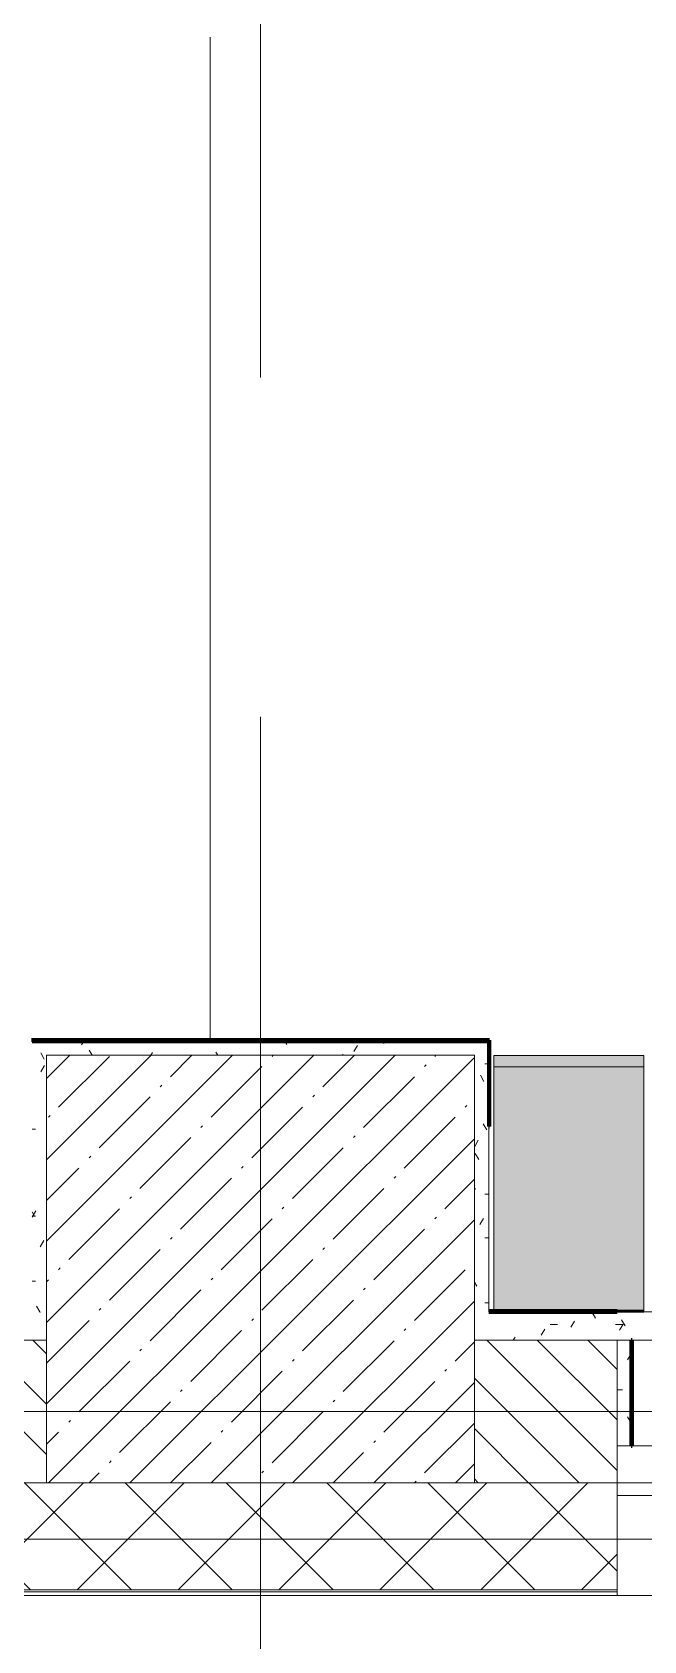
# Model space of a CAD drawing. Header units: millimetres. Extents: x -5426 to 189269, y -8553 to 29000.
# Drawn here: x 21890 to 22747, y -322 to 1936 of the extents above; entities that cross this region are included whole.
import ezdxf

# ---------------------------------------------------------------- set-up
doc = ezdxf.new("R2010")
doc.units = ezdxf.units.MM
doc.linetypes.add('Осевая', pattern=[3175, 635, -476.25, 1587.5, -476.25])
for name, color, linetype, lineweight in [('A-GLAZ', 7, 'Continuous', 9), ('A-GLAZ-1', 7, 'Continuous', 13), ('A-WALL', 7, 'Continuous', 9), ('A-WALL-IDEN', 7, 'Continuous', 9), ('I-WALL', 7, 'Continuous', 9), ('S-COLS', 7, 'Continuous', 9), ('Оси', 7, 'Continuous', 9), ('Оси-2', 7, 'Осевая', 9)]:
    doc.layers.add(name, color=color, linetype=linetype, lineweight=lineweight)
for name, color, linetype, lineweight, true_color in [('A-WALL-1', 7, 'Continuous', 9, 0xc0c0c0), ('A-WALL-3', 7, 'Continuous', 9, 0xff80c0), ('I-WALL-13', 7, 'Continuous', 53, 0xeaa7bf), ('I-WALL-17', 7, 'Continuous', 80, 0xffd2ff), ('I-WALL-3', 7, 'Continuous', 9, 0xc0c0c0), ('I-WALL-6', 7, 'Continuous', 80, 0xff80c0), ('S-WALL-ANLY', 7, 'Continuous', 13, 0x008040), ('S-WALL-ANLY-1', 7, 'Continuous', 5, 0x008040), ('Знаки-2', 9, 'Continuous', 9, 0x808080), ('Знаки-3', 7, 'Continuous', 9, 0xc1bbaf), ('Знаки-5', 7, 'Continuous', 9, 0xaba79f)]:
    doc.layers.add(name, color=color, linetype=linetype, lineweight=lineweight, true_color=true_color)
doc.layers.add('Знаки-4', color=7, linetype='Continuous', lineweight=9, transparency=0.5)
pattern_1 = [(0, (0, 0), (121.92, 30.48), [10.058, -81.382, 10.058, -81.382, -487.68]), (0, (0, 0), (121.92, 30.48), [-182.88, 10.058, -172.822, 10.058, -81.382, -213.36]), (0, (0, 0), (121.92, 30.48), [-457.2, 10.058, -50.902, 10.058, -142.342]), (120, (45.72, 15.24), (-87.356454, 90.345817), [10.058, -81.382, 10.058, -81.382, -487.68]), (120, (45.72, 15.24), (-87.356454, 90.345817), [-182.88, 10.058, -172.822, 10.058, -81.382, -213.36]), (120, (45.72, 15.24), (-87.356454, 90.345817), [-457.2, 10.058, -50.902, 10.058, -142.342]), (240, (60.96, 76.2), (-34.563546, -120.825817), [10.058, -81.382, 10.058, -81.382, -487.68]), (240, (60.96, 76.2), (-34.563546, -120.825817), [-182.88, 10.058, -172.822, 10.058, -81.382, -213.36]), (240, (60.96, 76.2), (-34.563546, -120.825817), [-457.2, 10.058, -50.902, 10.058, -142.342])]

# ---------------------------------------------------------------- blocks, each defined once
blk = doc.blocks.new('120_Окно_СКБ_2Ст - 120_Окно_СКБ_2Ст 2100х2500 _мал створка СЛЕВА_-V23-План отделки стен 3 этажа в осях 1-12')
at = {"layer": 'A-GLAZ'}
for p, q in [((1050, -57), (-1050, -57)), ((-930, -107), (-270, -107)), ((-100, -107), (930, -107)), ((-1030, -127), (-1000, -127)), ((-270, -117), (-930, -117)), ((-200, -127), (-170, -127)), ((930, -117), (-100, -117)), ((1000, -127), (1003.9, -127)), ((1004.1, -127), (1008.2, -127)), ((1008.8, -127), (1012.4, -127)), ((1012.4, -127), (1030, -127))]:
    blk.add_line(p, q, dxfattribs=at)
at = {"layer": 'A-GLAZ-1'}
for p, q in [((-1050, -127), (-1050, -57)), ((-1050, -57), (-980, -57)), ((-980, -57), (-980, -127)), ((-220, -127), (-220, -57)), ((-220, -57), (-150, -57)), ((-150, -57), (-150, -127)), ((980, -127), (980, -57)), ((980, -57), (1050, -57)), ((1050, -57), (1050, -127)), ((-220, -87), (-980, -87)), ((-980, -87), (-980, -127)), ((-930, -137), (-930, -87)), ((-270, -137), (-270, -87)), ((-220, -127), (-220, -87)), ((980, -87), (-150, -87)), ((-150, -87), (-150, -127)), ((-100, -137), (-100, -87)), ((930, -137), (930, -87)), ((980, -127), (980, -87)), ((-980, -127), (-1050, -127)), ((-980, -127), (-1000, -127)), ((-1000, -127), (-1000, -137)), ((-150, -127), (-220, -127)), ((-200, -127), (-220, -127)), ((-200, -137), (-200, -127)), ((-150, -127), (-170, -127)), ((-170, -127), (-170, -137)), ((1050, -127), (980, -127)), ((1000, -127), (980, -127)), ((1000, -137), (1000, -127)), ((-1000, -137), (-200, -137)), ((-200, -137), (-1000, -137)), ((-170, -137), (1000, -137)), ((1000, -137), (-170, -137))]:
    blk.add_line(p, q, dxfattribs=at)
blk = doc.blocks.new('BSC_Колонна _Прямоугольная - 600х600-V27-План отделки стен 3 этажа в осях 1-12')
at = {"layer": 'S-COLS'}
h = blk.add_hatch(dxfattribs=at)
h.set_pattern_fill('FP_28', color=256, style=0, pattern_type=2)
h.set_pattern_definition([(45, (-22210, -200), (-57.02463, 57.02463), []), (45, (-22152.975, -200), (-57.02463, 57.02463), [100.806, -20.161, 3.353, -16.808])])
h.paths.add_polyline_path([(-300, -300), (300, -300), (300, 300), (-300, 300), (-300, 61.2)])
for p, q in [((300, 300), (-300, 300)), ((-300, 300), (-300, -300)), ((300, -300), (300, 300)), ((-300, -300), (300, -300))]:
    blk.add_line(p, q, dxfattribs=at)
blk = doc.blocks.new('Зашивка без перфорации М3 - М3_14-30988463-План отделки стен 3 этажа в осях 1-12')
at = {"layer": 'Знаки-4'}
for points in [[(-219.8, 180), (-430, 180), (-430, -179.9), (-219.8, -179.9), (-219.8, 58.8)], [(-430, -163.9), (-430, -179.9), (-220, -179.9), (-220, -163.9), (-405.6, -163.9)]]:
    blk.add_hatch(color=256, dxfattribs=at).paths.add_polyline_path(points)
at = {"layer": 'Знаки-2'}
for p, q in [((-430, 180), (-430, -179.9)), ((-219.8, -179.9), (-219.8, 180)), ((-430, -179.9), (-219.8, -179.9))]:
    blk.add_line(p, q, dxfattribs=at)
at = {"layer": 'Знаки-3'}
for p, q in [((-220, -163.9), (-430, -163.9)), ((-430, -163.9), (-430, -179.9)), ((-430, -179.9), (-220, -179.9)), ((-220, -163.9), (-220, -179.9))]:
    blk.add_line(p, q, dxfattribs=at)
at = {"layer": 'Знаки-5'}
for p, q in [((-430, -179.9), (-430, 180)), ((-219.8, 180), (-219.8, -179.9)), ((-430, -163.9), (-220, -163.9)), ((-430, -163.9), (-430, -179.9)), ((-219.8, -179.9), (-430, -179.9)), ((-220, -179.9), (-430, -179.9)), ((-220, -179.9), (-220, -163.9))]:
    blk.add_line(p, q, dxfattribs=at)

msp = doc.modelspace()

# ---------------------------------------------------------------- hatches: boundary and pattern name
at = {"layer": 'A-WALL'}
h = msp.add_hatch(dxfattribs=at)
h.set_pattern_fill('FP_9', color=256, style=0, pattern_type=2)
h.set_pattern_definition([(135, (0, 0), (-35.35534, -35.35534), [])])
h.paths.add_polyline_path([(38540, -100), (38540, 100), (38490, 100), (38490, -100)])
h.paths.add_polyline_path([(37990, -100), (37990, 100), (37423, 100), (37423, -100), (37885.8, -100)])
h.paths.add_polyline_path([(33866.7, -100), (33870, -100), (33870, 100), (33610, 100), (33610, -100)])
h.paths.add_polyline_path([(32110, -100), (32110, 100), (30882.8, 100), (30882.8, -100), (32039.9, -100)])
h.paths.add_polyline_path([(35970, -100), (36523, -100), (36523, 100), (35970, 100), (35970, 22.2)])
h.paths.add_polyline_path([(25097.9, -100), (25560, -100), (25560, 100), (24810, 100), (24810, -100)])
h.paths.add_polyline_path([(21610, -100), (21910, -100), (21910, 100), (21610, 100), (21610, 22.2)])
h.paths.add_polyline_path([(20710, -100), (20710, 100), (19360, 100), (19360, -100), (20348.1, -100)])
h.paths.add_polyline_path([(26160, -100), (26409.7, -100), (26409.7, 100), (26160, 100), (26160, -41.2)])
h.paths.add_polyline_path([(22510, -100), (22710, -100), (22710, 100), (22510, 100), (22510, -50)])
h.paths.add_polyline_path([(29982.8, -100), (29982.8, 100), (29809.7, 100), (29809.7, -100), (29847.7, -100)])
h.paths.add_polyline_path([(12160, -100), (12160, 100), (12010, 100), (12010, -100)])
h.paths.add_polyline_path([(10483.1, -100), (11110, -100), (11110, 100), (10359.7, 100), (10359.7, -100)])
h.paths.add_polyline_path([(14860, -100), (15610, -100), (15610, 100), (14860, 100), (14860, 22.2)])
h.paths.add_polyline_path([(16510, -100), (17260, -100), (17260, 100), (16510, 100), (16510, 22.2)])
h.paths.add_polyline_path([(7660, -100), (7660, 100), (6830, 100), (6830, -100), (7194.8, -100)])
h = msp.add_hatch(dxfattribs=at)
h.set_pattern_fill('FP_11', color=256, style=0, pattern_type=2)
h.set_pattern_definition([(45, (0, 0), (-70.71068, 70.71068), []), (135, (0, 0), (-70.71068, -70.71068), [])])
h.paths.add_polyline_path([(35970, -250), (36523, -250), (36523, -100), (35970, -100), (35970, -216.8)])
h.paths.add_polyline_path([(33870, -250), (33870, -100), (33010, -100), (33010, -250), (33501.4, -250)])
h.paths.add_polyline_path([(32039.9, -250), (32110, -250), (32110, -100), (30882.8, -100), (30882.8, -250), (31309.2, -250)])
h.paths.add_polyline_path([(38987.7, -250), (38987.7, -100), (37423, -100), (37423, -250), (38616.5, -250)])
h.paths.add_polyline_path([(29982.8, -250), (29982.8, -100), (29209.7, -100), (29209.7, -250), (29847.7, -250)])
h.paths.add_polyline_path([(21809.6, -250), (22710, -250), (22710, -100), (21610, -100), (21610, -250)])
h.paths.add_polyline_path([(26194, -250), (26409.7, -250), (26409.7, -100), (24810, -100), (24810, -250), (25463.3, -250)])
h.paths.add_polyline_path([(15610, -250), (15610, -100), (14860, -100), (14860, -250), (15232.9, -250)])
h.paths.add_polyline_path([(12760, -250), (12760, -100), (12010, -100), (12010, -250), (12310, -250)])
h.paths.add_polyline_path([(20710, -250), (20710, -100), (19360, -100), (19360, -250), (20348.1, -250)])
h.paths.add_polyline_path([(16510, -250), (17260, -250), (17260, -100), (16510, -100), (16510, -216.8)])
h.paths.add_polyline_path([(8259.7, -250), (8259.7, -100), (6830, -100), (6830, -250), (7925.5, -250)])
h.paths.add_polyline_path([(11110, -250), (11110, -100), (10359.7, -100), (10359.7, -250), (10848.5, -250)])
h.paths.add_polyline_path([(3730, -250), (3730, -100), (-260, -100), (-260, -250), (3541.1, -250)])
at = {"layer": 'I-WALL'}
h = msp.add_hatch(dxfattribs=at)
h.set_pattern_fill('FP_36', color=256, style=0, pattern_type=2)
h.set_pattern_definition(pattern_1)
h.paths.add_polyline_path([(21890, 140), (21910, 140), (21910, 520), (21890, 520), (21890, 141)])
h = msp.add_hatch(dxfattribs=at)
h.set_pattern_fill('FP_36', color=256, style=0, pattern_type=2)
h.set_pattern_definition(pattern_1)
h.paths.add_polyline_path([(22530, 500), (22530, 520), (21910, 520), (21910, 500), (22510, 500)])
h = msp.add_hatch(dxfattribs=at)
h.set_pattern_fill('FP_36', color=256, style=0, pattern_type=2)
h.set_pattern_definition(pattern_1)
h.paths.add_polyline_path([(22510, 100), (22530, 100), (22530, 500), (22510, 500), (22510, 261.2)])
h = msp.add_hatch(dxfattribs=at)
h.set_pattern_fill('FP_36', color=256, style=0, pattern_type=2)
h.set_pattern_definition(pattern_1)
h.paths.add_polyline_path([(19360, 100), (20710, 100), (20710, 140), (19360, 140)])
h.paths.add_polyline_path([(21910, 100), (21910, 140), (21610, 140), (21610, 100), (21809.6, 100)])
h = msp.add_hatch(dxfattribs=at)
h.set_pattern_fill('FP_36', color=256, style=0, pattern_type=2)
h.set_pattern_definition(pattern_1)
h.paths.add_polyline_path([(24549.8, 100), (24830.7, 100), (24830.7, 140), (22530, 140), (22530, 100), (24367.2, 100)])
h = msp.add_hatch(dxfattribs=at)
h.set_pattern_fill('FP_36', color=256, style=0, pattern_type=2)
h.set_pattern_definition(pattern_1)
h.paths.add_polyline_path([(22710, -48), (22730, -48), (22730, 100), (22710, 100), (22710, 22.2)])

# ---------------------------------------------------------------- linework, layer by layer
at = {"layer": 'A-WALL'}
for p, q in [((21910, 100), (21610, 100)), ((22510, 100), (22710, 100)), ((21610, -250), (22710, -250)), ((21610, -253), (22710, -253))]:
    msp.add_line(p, q, dxfattribs=at)
at = {"layer": 'A-WALL-1'}
for p, q in [((22710, -258), (22710, -48)), ((12010, -100), (21910, -100)), ((22510, -100), (25560, -100)), ((12010, -258), (29982.8, -258))]:
    msp.add_line(p, q, dxfattribs=at)
at = {"layer": 'A-WALL-3'}
msp.add_line((22530, 141), (22530, 140), dxfattribs=at)
at = {"layer": 'A-WALL-IDEN'}
msp.add_line((22139.7, 520.5), (22139.7, 1928.9), dxfattribs=at)
at = {"layer": 'I-WALL-13'}
msp.add_line((22710, 141), (22747.4, 141), dxfattribs=at)
at = {"layer": 'I-WALL-17'}
for p, q in [((22731, 100), (22730, 100)), ((22730, 100), (22730, -48)), ((22731, -48), (22731, 100)), ((22730, -48), (22731, -48))]:
    msp.add_line(p, q, dxfattribs=at)
at = {"layer": 'I-WALL-3'}
for p, q in [((22530, 141), (22530, 400)), ((24830.7, 140), (22710, 140)), ((22730, 100), (22710, 100)), ((22710, 100), (22710, -48)), ((24810, 100), (22731, 100)), ((22710, -48), (22730, -48))]:
    msp.add_line(p, q, dxfattribs=at)
at = {"layer": 'I-WALL-6'}
for p, q in [((22531, 521), (21889, 521)), ((21890, 520), (22530, 520)), ((22530, 520), (22530, 400)), ((22531, 400), (22531, 521)), ((22530, 400), (22531, 400)), ((22710, 141), (22530, 141)), ((22530, 140), (22710, 140)), ((22710, 140), (22710, 141))]:
    msp.add_line(p, q, dxfattribs=at)
at = {"layer": 'S-WALL-ANLY'}
for p, q in [((24810, -179), (22710, -179)), ((22710, -179), (24810, -179))]:
    msp.add_line(p, q, dxfattribs=at)
at = {"layer": 'S-WALL-ANLY-1'}
msp.add_line((21610, -179), (22710, -179), dxfattribs=at)
at = {"layer": 'Оси'}
msp.add_line((22210, -2160.2), (22210, 339.8), dxfattribs=at)
at = {"layer": 'Оси-2'}
for p, q in [((22210, 339.8), (22210, 24898.1)), ((-2038.2, 0), (36260, 0))]:
    msp.add_line(p, q, dxfattribs=at)

# ---------------------------------------------------------------- block references
at = {"layer": 'A-GLAZ', "rotation": 180}
msp.add_blockref('120_Окно_СКБ_2Ст - 120_Окно_СКБ_2Ст 2100х2500 _мал створка СЛЕВА_-V23-План отделки стен 3 этажа в осях 1-12', (23760, -175), dxfattribs=at)
at = {"layer": 'S-COLS'}
msp.add_blockref('BSC_Колонна _Прямоугольная - 600х600-V27-План отделки стен 3 этажа в осях 1-12', (22210, 200), dxfattribs=at)
at = {"layer": 'Знаки-3', "rotation": 180}
msp.add_blockref('Зашивка без перфорации М3 - М3_14-30988463-План отделки стен 3 этажа в осях 1-12', (22317.4, 320), dxfattribs=at)

doc.saveas('drawing.dxf')
